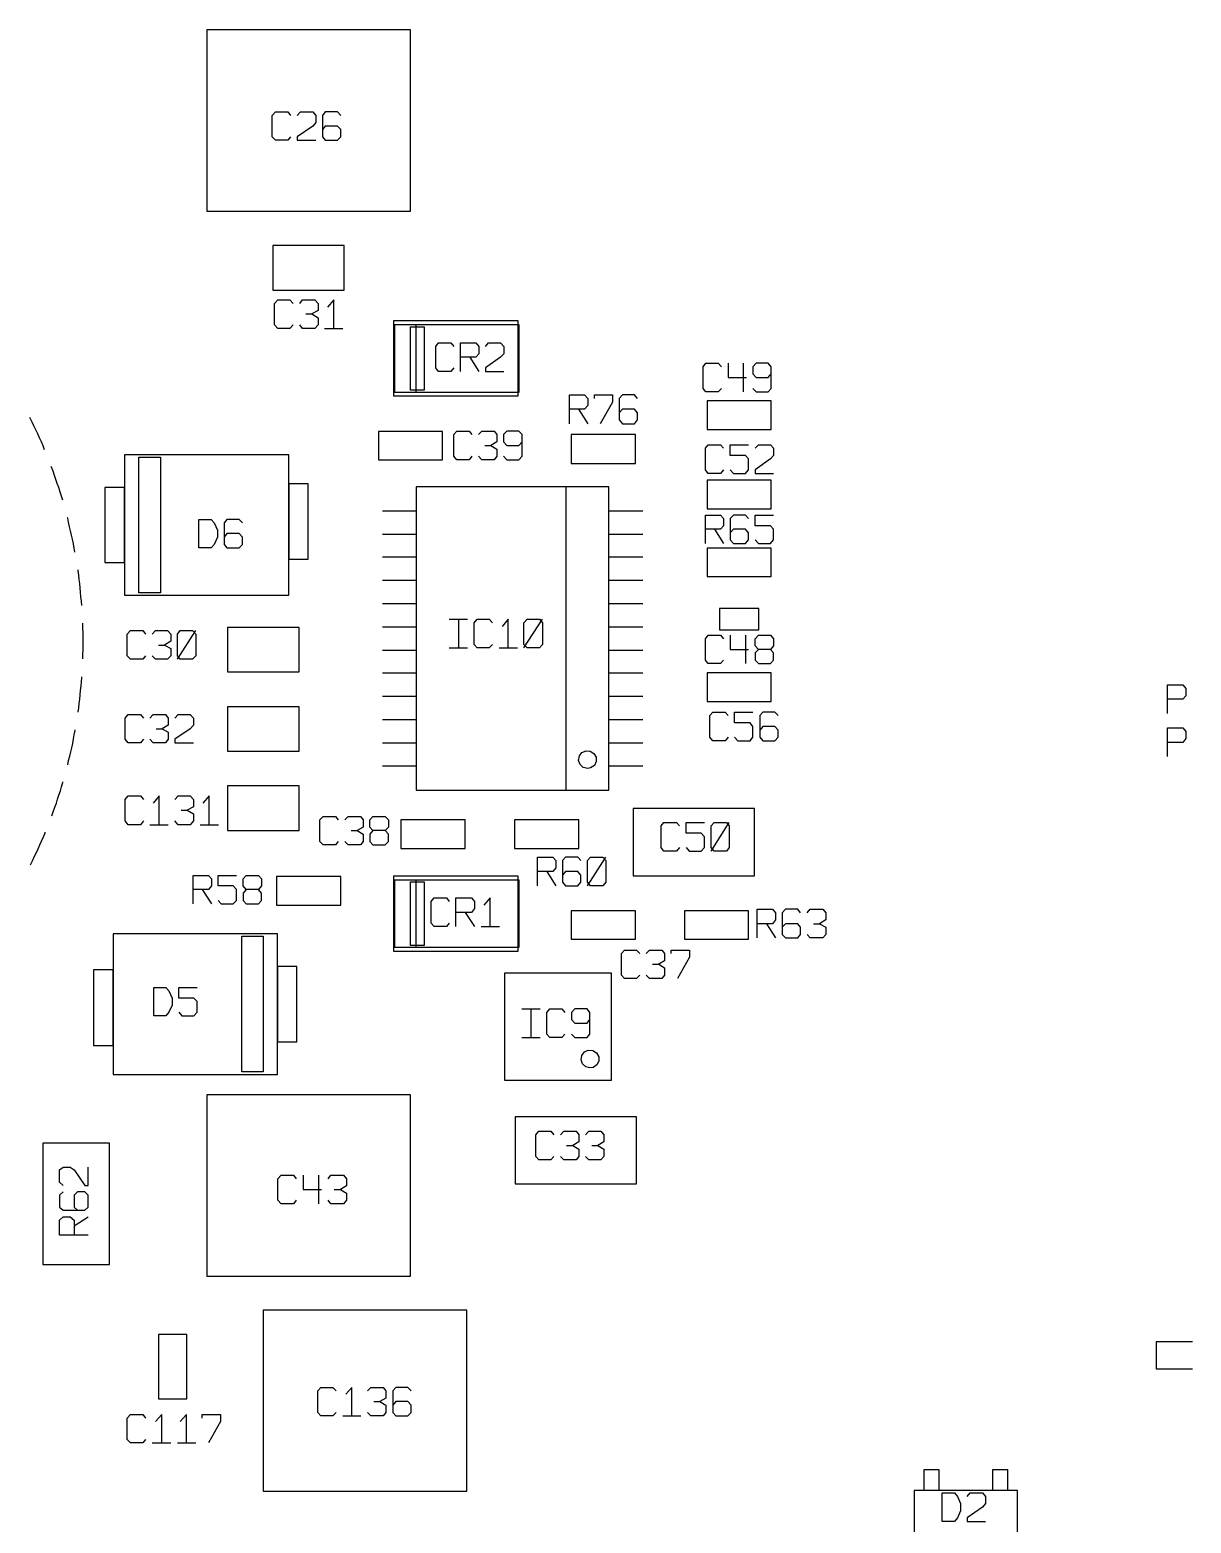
# Model space of a CAD drawing. Extents: x -228 to 961, y -124 to 716.
# Drawn here: x 81.2 to 173.3, y 369.4 to 487.8 of the extents above; entities that cross this region are included whole.
import ezdxf

# ---------------------------------------------------------------- set-up
doc = ezdxf.new("R2010")
doc.units = 0
doc.layers.add('1', color=1, linetype='CONTINUOUS')

msp = doc.modelspace()

# ---------------------------------------------------------------- linework, layer by layer
at = {"layer": '1'}
for p, q in [((111.37, 487.78), (95.22, 487.78)), ((95.22, 487.78), (95.22, 473.4)), ((111.37, 473.4), (111.37, 487.78)), ((100.42, 481), (100.67, 481.28)), ((100.42, 479.3), (100.42, 481)), ((100.67, 481.28), (101.65, 481.28)), ((101.65, 481.28), (101.87, 481)), ((102.4, 481), (102.65, 481.28)), ((102.65, 481.28), (103.62, 481.28)), ((103.62, 481.28), (103.87, 481)), ((103.87, 481), (103.87, 480.43)), ((104.62, 481.28), (104.4, 481)), ((104.4, 481), (104.4, 479.3)), ((105.6, 481.28), (104.62, 481.28)), ((105.85, 481), (105.6, 481.28)), ((103.62, 480.15), (102.4, 479.3)), ((103.87, 480.43), (103.62, 480.15)), ((104.62, 480.15), (104.4, 479.88)), ((105.6, 480.15), (104.62, 480.15)), ((105.85, 479.88), (105.6, 480.15)), ((105.85, 479.3), (105.85, 479.88)), ((100.67, 479.03), (100.42, 479.3)), ((101.65, 479.03), (100.67, 479.03)), ((101.87, 479.3), (101.65, 479.03)), ((102.4, 479.3), (102.4, 479.03)), ((102.4, 479.03), (103.87, 479.03)), ((104.4, 479.3), (104.62, 479.03)), ((104.62, 479.03), (105.6, 479.03)), ((105.6, 479.03), (105.85, 479.3)), ((95.22, 473.4), (111.37, 473.4)), ((106.12, 470.68), (100.47, 470.68)), ((100.47, 470.68), (100.47, 467.13)), ((106.12, 467.13), (106.12, 470.68)), ((100.47, 467.13), (106.12, 467.13)), ((100.6, 466.08), (100.85, 466.38)), ((100.6, 464.4), (100.6, 466.08)), ((100.85, 466.38), (101.82, 466.38)), ((101.82, 466.38), (102.07, 466.08)), ((102.6, 466.08), (102.82, 466.38)), ((102.82, 466.38), (103.8, 466.38)), ((104.05, 465.53), (103.55, 465.25)), ((103.8, 466.38), (104.05, 466.08)), ((104.05, 466.08), (104.05, 465.53)), ((105.3, 466.38), (104.8, 465.8)), ((105.3, 464.1), (105.3, 466.38)), ((100.85, 464.1), (100.6, 464.4)), ((102.07, 464.4), (101.82, 464.1)), ((102.82, 464.1), (102.6, 464.4)), ((103.07, 465.25), (103.55, 465.25)), ((103.55, 465.25), (104.05, 464.95)), ((104.05, 464.4), (103.8, 464.1)), ((104.05, 464.95), (104.05, 464.4)), ((119.92, 464.7), (110.02, 464.7)), ((110.02, 464.7), (110.02, 458.75)), ((120, 464.38), (110.1, 464.38)), ((110.1, 464.38), (110.1, 459.05)), ((111.37, 459.2), (111.37, 464.23)), ((111.37, 464.23), (112.47, 464.23)), ((111.82, 459.03), (111.82, 464.4)), ((112.47, 464.23), (112.47, 459.2)), ((119.92, 458.75), (119.92, 464.7)), ((120, 459.05), (120, 464.38)), ((101.82, 464.1), (100.85, 464.1)), ((103.8, 464.1), (102.82, 464.1)), ((104.57, 464.1), (106.02, 464.1)), ((113.37, 462.68), (113.6, 462.95)), ((113.37, 460.98), (113.37, 462.68)), ((113.6, 462.95), (114.57, 462.95)), ((114.57, 462.95), (114.82, 462.68)), ((115.35, 460.7), (115.35, 462.95)), ((115.35, 462.95), (116.55, 462.95)), ((116.55, 461.83), (115.35, 461.83)), ((116.07, 461.83), (116.8, 460.7)), ((116.55, 462.95), (116.8, 462.68)), ((116.8, 462.1), (116.55, 461.83)), ((116.8, 462.68), (116.8, 462.1)), ((117.32, 462.68), (117.57, 462.95)), ((118.52, 461.83), (117.32, 460.98)), ((117.57, 462.95), (118.52, 462.95)), ((118.52, 462.95), (118.77, 462.68)), ((118.77, 462.1), (118.52, 461.83)), ((118.77, 462.68), (118.77, 462.1)), ((113.6, 460.7), (113.37, 460.98)), ((114.57, 460.7), (113.6, 460.7)), ((114.82, 460.98), (114.57, 460.7)), ((117.32, 460.98), (117.32, 460.7)), ((117.32, 460.7), (118.77, 460.7)), ((134.57, 461.05), (134.8, 461.35)), ((134.57, 459.35), (134.57, 461.05)), ((134.8, 461.35), (135.77, 461.35)), ((135.77, 461.35), (136.02, 461.05)), ((136.55, 461.35), (136.55, 460.2)), ((137.75, 461.35), (137.75, 459.08)), ((138.77, 461.35), (138.52, 461.05)), ((138.52, 461.05), (138.52, 460.5)), ((139.72, 461.35), (138.77, 461.35)), ((139.97, 461.05), (139.72, 461.35)), ((139.97, 459.35), (139.97, 461.05)), ((136.55, 460.2), (138, 460.2)), ((138.52, 460.5), (138.77, 460.2)), ((138.77, 460.2), (139.72, 460.2)), ((139.72, 460.2), (139.97, 460.5)), ((110.02, 458.75), (119.92, 458.75)), ((110.1, 459.05), (120, 459.05)), ((112.47, 459.2), (111.37, 459.2)), ((123.97, 456.55), (123.97, 458.83)), ((123.97, 458.83), (125.17, 458.83)), ((125.17, 458.83), (125.42, 458.55)), ((125.42, 458.55), (125.42, 457.98)), ((125.95, 458.55), (125.95, 458.83)), ((125.95, 458.83), (127.4, 458.83)), ((127.4, 458.83), (127.4, 458.25)), ((128.17, 458.83), (127.92, 458.55)), ((127.92, 458.55), (127.92, 456.85)), ((129.12, 458.83), (128.17, 458.83)), ((129.37, 458.55), (129.12, 458.83)), ((134.8, 459.08), (134.57, 459.35)), ((135.77, 459.08), (134.8, 459.08)), ((139.97, 458.35), (134.9, 458.35)), ((134.9, 458.35), (134.9, 456.1)), ((136.02, 459.35), (135.77, 459.08)), ((138.52, 459.35), (138.77, 459.08)), ((138.77, 459.08), (139.72, 459.08)), ((139.72, 459.08), (139.97, 459.35)), ((139.97, 456.1), (139.97, 458.35)), ((125.17, 457.7), (123.97, 457.7)), ((124.7, 457.7), (125.42, 456.55)), ((125.42, 457.98), (125.17, 457.7)), ((127.4, 458.25), (126.42, 456.55)), ((128.17, 457.7), (127.92, 457.4)), ((129.12, 457.7), (128.17, 457.7)), ((129.37, 457.4), (129.12, 457.7)), ((129.37, 456.85), (129.37, 457.4)), ((81.22, 457), (81.2, 457.05)), ((81.37, 456.68), (81.22, 457)), ((81.52, 456.38), (81.37, 456.68)), ((81.67, 456.05), (81.52, 456.38)), ((81.82, 455.75), (81.67, 456.05)), ((113.92, 455.93), (108.85, 455.93)), ((108.85, 455.93), (108.85, 453.68)), ((113.92, 453.68), (113.92, 455.93)), ((114.8, 455.68), (115.05, 455.95)), ((115.05, 455.95), (116.02, 455.95)), ((116.02, 455.95), (116.25, 455.68)), ((116.77, 455.68), (117.02, 455.95)), ((117.02, 455.95), (118, 455.95)), ((118, 455.95), (118.22, 455.68)), ((119, 455.95), (118.75, 455.68)), ((119.97, 455.95), (119, 455.95)), ((120.22, 455.68), (119.97, 455.95)), ((127.92, 456.85), (128.17, 456.55)), ((128.17, 456.55), (129.12, 456.55)), ((129.12, 456.55), (129.37, 456.85)), ((134.9, 456.1), (139.97, 456.1)), ((81.97, 455.43), (81.82, 455.75)), ((82.12, 455.1), (81.97, 455.43)), ((82.25, 454.8), (82.12, 455.1)), ((82.37, 454.48), (82.25, 454.8)), ((114.8, 453.98), (114.8, 455.68)), ((117.27, 454.83), (117.75, 454.83)), ((118.22, 455.1), (117.75, 454.83)), ((117.75, 454.83), (118.22, 454.53)), ((118.22, 455.68), (118.22, 455.1)), ((118.75, 455.68), (118.75, 455.1)), ((118.75, 455.1), (119, 454.83)), ((119, 454.83), (119.97, 454.83)), ((119.97, 454.83), (120.22, 455.1)), ((120.22, 453.98), (120.22, 455.68)), ((129.2, 455.68), (124.1, 455.68)), ((124.1, 455.68), (124.1, 453.4)), ((129.2, 453.4), (129.2, 455.68)), ((134.75, 454.6), (134.97, 454.88)), ((134.97, 454.88), (135.95, 454.88)), ((135.95, 454.88), (136.2, 454.6)), ((136.72, 454.03), (136.72, 454.88)), ((136.72, 454.88), (138.17, 454.88)), ((138.7, 454.6), (138.95, 454.88)), ((138.95, 454.88), (139.92, 454.88)), ((139.92, 454.88), (140.15, 454.6)), ((101.72, 454.08), (88.7, 454.08)), ((88.7, 454.08), (88.7, 442.95)), ((89.85, 443.13), (89.85, 453.9)), ((89.85, 453.9), (91.55, 453.9)), ((91.55, 453.9), (91.55, 443.13)), ((101.72, 442.95), (101.72, 454.08)), ((108.85, 453.68), (113.92, 453.68)), ((115.05, 453.68), (114.8, 453.98)), ((116.02, 453.68), (115.05, 453.68)), ((116.25, 453.98), (116.02, 453.68)), ((117.02, 453.68), (116.77, 453.98)), ((118, 453.68), (117.02, 453.68)), ((118.22, 453.98), (118, 453.68)), ((118.22, 454.53), (118.22, 453.98)), ((118.75, 453.98), (119, 453.68)), ((119, 453.68), (119.97, 453.68)), ((119.97, 453.68), (120.22, 453.98)), ((134.75, 452.9), (134.75, 454.6)), ((137.92, 454.03), (136.72, 454.03)), ((138.17, 453.75), (137.92, 454.03)), ((138.17, 452.9), (138.17, 453.75)), ((139.92, 453.75), (138.7, 452.9)), ((140.15, 454.03), (139.92, 453.75)), ((140.15, 454.6), (140.15, 454.03)), ((82.92, 453.1), (82.9, 453.15)), ((83.05, 452.78), (82.92, 453.1)), ((83.15, 452.45), (83.05, 452.78)), ((83.27, 452.13), (83.15, 452.45)), ((124.1, 453.4), (129.2, 453.4)), ((134.97, 452.6), (134.75, 452.9)), ((135.95, 452.6), (134.97, 452.6)), ((136.2, 452.9), (135.95, 452.6)), ((136.72, 452.9), (136.97, 452.6)), ((136.97, 452.6), (137.92, 452.6)), ((137.92, 452.6), (138.17, 452.9)), ((138.7, 452.9), (138.7, 452.6)), ((138.7, 452.6), (140.15, 452.6)), ((83.37, 451.8), (83.27, 452.13)), ((83.5, 451.48), (83.37, 451.8)), ((83.6, 451.13), (83.5, 451.48)), ((87.15, 451.5), (87.15, 445.53)), ((88.7, 451.5), (87.15, 451.5)), ((88.7, 445.53), (88.7, 451.5)), ((103.27, 451.78), (101.72, 451.78)), ((101.72, 451.78), (101.72, 445.8)), ((103.27, 445.8), (103.27, 451.78)), ((127.1, 451.55), (111.82, 451.55)), ((111.82, 451.55), (111.82, 427.5)), ((123.72, 427.5), (123.72, 451.55)), ((127.1, 427.5), (127.1, 451.55)), ((139.97, 452.08), (134.9, 452.08)), ((134.9, 452.08), (134.9, 449.8)), ((139.97, 449.8), (139.97, 452.08)), ((83.7, 450.8), (83.6, 451.13)), ((83.8, 450.48), (83.7, 450.8)), ((84.2, 449.05), (84.17, 449.1)), ((84.27, 448.73), (84.2, 449.05)), ((94.6, 446.7), (94.6, 448.95)), ((94.6, 448.95), (95.57, 448.95)), ((95.57, 448.95), (95.82, 448.68)), ((96.82, 448.95), (96.6, 448.68)), ((97.8, 448.95), (96.82, 448.95)), ((98.05, 448.68), (97.8, 448.95)), ((109.15, 449.65), (111.82, 449.65)), ((127.1, 449.65), (129.8, 449.65)), ((134.75, 447.05), (134.75, 449.3)), ((134.75, 449.3), (135.95, 449.3)), ((134.9, 449.8), (139.97, 449.8)), ((135.95, 449.3), (136.2, 449.03)), ((136.2, 449.03), (136.2, 448.45)), ((136.97, 449.3), (136.72, 449.03)), ((136.72, 449.03), (136.72, 447.33)), ((137.92, 449.3), (136.97, 449.3)), ((138.17, 449.03), (137.92, 449.3)), ((138.7, 448.45), (138.7, 449.3)), ((138.7, 449.3), (140.15, 449.3)), ((84.35, 448.38), (84.27, 448.73)), ((84.42, 448.05), (84.35, 448.38)), ((84.5, 447.7), (84.42, 448.05)), ((84.57, 447.38), (84.5, 447.7)), ((95.82, 448.68), (96.07, 448.1)), ((96.07, 448.1), (96.07, 447.55)), ((96.6, 448.68), (96.6, 446.98)), ((96.82, 447.83), (96.6, 447.55)), ((97.8, 447.83), (96.82, 447.83)), ((98.05, 447.55), (97.8, 447.83)), ((109.15, 447.8), (111.82, 447.8)), ((127.1, 447.8), (129.8, 447.8)), ((135.95, 448.18), (134.75, 448.18)), ((135.47, 448.18), (136.2, 447.05)), ((136.2, 448.45), (135.95, 448.18)), ((136.97, 448.18), (136.72, 447.9)), ((137.92, 448.18), (136.97, 448.18)), ((138.17, 447.9), (137.92, 448.18)), ((138.17, 447.33), (138.17, 447.9)), ((139.92, 448.45), (138.7, 448.45)), ((140.15, 448.18), (139.92, 448.45)), ((140.15, 447.33), (140.15, 448.18)), ((84.65, 447.03), (84.57, 447.38)), ((84.72, 446.68), (84.65, 447.03)), ((84.77, 446.35), (84.72, 446.68)), ((95.57, 446.7), (94.6, 446.7)), ((95.82, 446.98), (95.57, 446.7)), ((96.07, 447.55), (95.82, 446.98)), ((96.6, 446.98), (96.82, 446.7)), ((96.82, 446.7), (97.8, 446.7)), ((97.8, 446.7), (98.05, 446.98)), ((98.05, 446.98), (98.05, 447.55)), ((139.97, 446.68), (134.9, 446.68)), ((134.9, 446.68), (134.9, 444.43)), ((136.72, 447.33), (136.97, 447.05)), ((136.97, 447.05), (137.92, 447.05)), ((137.92, 447.05), (138.17, 447.33)), ((138.7, 447.33), (138.95, 447.05)), ((138.95, 447.05), (139.92, 447.05)), ((139.92, 447.05), (140.15, 447.33)), ((139.97, 444.43), (139.97, 446.68)), ((87.15, 445.53), (88.7, 445.53)), ((101.72, 445.8), (103.27, 445.8)), ((109.15, 445.98), (111.82, 445.98)), ((127.1, 445.98), (129.8, 445.98)), ((85.02, 444.9), (85, 444.95)), ((85.07, 444.55), (85.02, 444.9)), ((85.1, 444.2), (85.07, 444.55)), ((85.15, 443.88), (85.1, 444.2)), ((109.15, 444.13), (111.82, 444.13)), ((127.1, 444.13), (129.8, 444.13)), ((134.9, 444.43), (139.97, 444.43)), ((85.2, 443.53), (85.15, 443.88)), ((85.22, 443.18), (85.2, 443.53)), ((85.25, 442.83), (85.22, 443.18)), ((88.7, 442.95), (101.72, 442.95)), ((91.55, 443.13), (89.85, 443.13)), ((85.3, 442.48), (85.25, 442.83)), ((85.32, 442.13), (85.3, 442.48)), ((109.15, 442.3), (111.82, 442.3)), ((127.1, 442.3), (129.8, 442.3)), ((139, 441.9), (135.87, 441.9)), ((135.87, 441.9), (135.87, 440.2)), ((139, 440.2), (139, 441.9)), ((85.4, 440.68), (85.4, 440.73)), ((85.4, 440.33), (85.4, 440.68)), ((114.45, 441.05), (115.9, 441.05)), ((115.17, 441.05), (115.17, 438.78)), ((116.42, 440.75), (116.67, 441.05)), ((116.42, 439.05), (116.42, 440.75)), ((116.67, 441.05), (117.62, 441.05)), ((117.62, 441.05), (117.87, 440.75)), ((119.12, 441.05), (118.65, 440.48)), ((119.12, 438.78), (119.12, 441.05)), ((120.37, 440.75), (120.62, 441.05)), ((120.37, 438.78), (121.85, 441.05)), ((120.37, 439.05), (120.37, 440.75)), ((120.62, 441.05), (121.6, 441.05)), ((121.6, 441.05), (121.85, 440.75)), ((121.85, 440.75), (121.85, 439.05)), ((85.42, 439.98), (85.4, 440.33)), ((85.42, 439.63), (85.42, 439.98)), ((85.42, 439.28), (85.42, 439.63)), ((88.92, 439.85), (89.17, 440.15)), ((88.92, 438.15), (88.92, 439.85)), ((89.17, 440.15), (90.15, 440.15)), ((90.15, 440.15), (90.37, 439.85)), ((90.9, 439.85), (91.15, 440.15)), ((91.15, 440.15), (92.12, 440.15)), ((92.12, 440.15), (92.37, 439.85)), ((92.37, 439.85), (92.37, 439.3)), ((92.9, 439.85), (93.12, 440.15)), ((92.9, 437.88), (94.35, 440.15)), ((92.9, 438.15), (92.9, 439.85)), ((93.12, 440.15), (94.1, 440.15)), ((94.1, 440.15), (94.35, 439.85)), ((94.35, 439.85), (94.35, 438.15)), ((102.55, 440.4), (96.87, 440.4)), ((96.87, 440.4), (96.87, 436.88)), ((102.55, 436.88), (102.55, 440.4)), ((109.15, 440.45), (111.82, 440.45)), ((127.1, 440.45), (129.8, 440.45)), ((134.75, 439.5), (134.97, 439.78)), ((134.75, 437.8), (134.75, 439.5)), ((134.97, 439.78), (135.95, 439.78)), ((135.87, 440.2), (139, 440.2)), ((135.95, 439.78), (136.2, 439.5)), ((136.72, 439.78), (136.72, 438.65)), ((137.92, 439.78), (137.92, 437.53)), ((138.7, 439.5), (138.95, 439.78)), ((138.7, 438.93), (138.7, 439.5)), ((138.95, 439.78), (139.92, 439.78)), ((139.92, 439.78), (140.15, 439.5)), ((140.15, 439.5), (140.15, 438.93)), ((85.4, 438.25), (85.42, 438.6)), ((85.4, 437.9), (85.4, 438.25)), ((85.42, 438.93), (85.42, 439.28)), ((85.42, 438.6), (85.42, 438.93)), ((89.17, 437.88), (88.92, 438.15)), ((90.37, 438.15), (90.15, 437.88)), ((91.15, 437.88), (90.9, 438.15)), ((91.4, 439), (91.87, 439)), ((92.37, 439.3), (91.87, 439)), ((91.87, 439), (92.37, 438.73)), ((92.37, 438.15), (92.12, 437.88)), ((92.37, 438.73), (92.37, 438.15)), ((93.12, 437.88), (92.9, 438.15)), ((94.35, 438.15), (94.1, 437.88)), ((109.15, 438.6), (111.82, 438.6)), ((114.45, 438.78), (115.9, 438.78)), ((116.67, 438.78), (116.42, 439.05)), ((117.62, 438.78), (116.67, 438.78)), ((117.87, 439.05), (117.62, 438.78)), ((118.4, 438.78), (119.85, 438.78)), ((120.62, 438.78), (120.37, 439.05)), ((121.6, 438.78), (120.62, 438.78)), ((121.85, 439.05), (121.6, 438.78)), ((127.1, 438.6), (129.8, 438.6)), ((136.72, 438.65), (138.17, 438.65)), ((138.95, 438.65), (138.7, 438.93)), ((138.95, 438.65), (138.7, 438.38)), ((138.7, 438.38), (138.7, 437.8)), ((139.92, 438.65), (138.95, 438.65)), ((140.15, 438.93), (139.92, 438.65)), ((140.15, 438.38), (139.92, 438.65)), ((140.15, 437.8), (140.15, 438.38)), ((90.15, 437.88), (89.17, 437.88)), ((92.12, 437.88), (91.15, 437.88)), ((94.1, 437.88), (93.12, 437.88)), ((134.97, 437.53), (134.75, 437.8)), ((135.95, 437.53), (134.97, 437.53)), ((136.2, 437.8), (135.95, 437.53)), ((138.7, 437.8), (138.95, 437.53)), ((138.95, 437.53), (139.92, 437.53)), ((139.92, 437.53), (140.15, 437.8)), ((85.27, 435.75), (85.3, 436.08)), ((85.3, 436.08), (85.32, 436.43)), ((85.32, 436.43), (85.32, 436.48)), ((96.87, 436.88), (102.55, 436.88)), ((109.15, 436.78), (111.82, 436.78)), ((127.1, 436.78), (129.8, 436.78)), ((139.97, 436.8), (134.9, 436.8)), ((134.9, 436.8), (134.9, 434.53)), ((139.97, 434.53), (139.97, 436.8)), ((171.4, 433.58), (171.4, 435.83)), ((171.4, 435.83), (172.6, 435.83)), ((172.6, 435.83), (172.85, 435.55)), ((85.12, 434.35), (85.15, 434.7)), ((85.15, 434.7), (85.2, 435.05)), ((85.2, 435.05), (85.22, 435.4)), ((85.22, 435.4), (85.27, 435.75)), ((109.15, 434.93), (111.82, 434.93)), ((127.1, 434.93), (129.8, 434.93)), ((172.6, 434.7), (171.4, 434.7)), ((172.85, 434.98), (172.6, 434.7)), ((172.85, 435.55), (172.85, 434.98)), ((85.02, 433.68), (85.07, 434.03)), ((85.07, 434.03), (85.12, 434.35)), ((88.75, 433.2), (89, 433.5)), ((89, 433.5), (89.97, 433.5)), ((89.97, 433.5), (90.2, 433.2)), ((90.72, 433.2), (90.97, 433.5)), ((90.97, 433.5), (91.95, 433.5)), ((91.95, 433.5), (92.17, 433.2)), ((92.7, 433.2), (92.95, 433.5)), ((92.95, 433.5), (93.92, 433.5)), ((93.92, 433.5), (94.17, 433.2)), ((102.55, 434.1), (96.87, 434.1)), ((96.87, 434.1), (96.87, 430.58)), ((102.55, 430.58), (102.55, 434.1)), ((134.9, 434.53), (139.97, 434.53)), ((135.1, 433.4), (135.35, 433.68)), ((135.1, 431.7), (135.1, 433.4)), ((135.35, 433.68), (136.32, 433.68)), ((136.32, 433.68), (136.55, 433.4)), ((137.07, 432.83), (137.07, 433.68)), ((137.07, 433.68), (138.52, 433.68)), ((139.3, 433.68), (139.07, 433.4)), ((139.07, 433.4), (139.07, 431.7)), ((140.27, 433.68), (139.3, 433.68)), ((140.52, 433.4), (140.27, 433.68)), ((84.72, 431.88), (84.8, 432.23)), ((84.8, 432.23), (84.8, 432.28)), ((88.75, 431.53), (88.75, 433.2)), ((91.22, 432.35), (91.7, 432.35)), ((92.17, 432.65), (91.7, 432.35)), ((91.7, 432.35), (92.17, 432.08)), ((92.17, 433.2), (92.17, 432.65)), ((93.92, 432.35), (92.7, 431.53)), ((94.17, 432.65), (93.92, 432.35)), ((94.17, 433.2), (94.17, 432.65)), ((109.15, 433.1), (111.82, 433.1)), ((127.1, 433.1), (129.8, 433.1)), ((138.3, 432.83), (137.07, 432.83)), ((138.52, 432.55), (138.3, 432.83)), ((138.52, 431.7), (138.52, 432.55)), ((139.3, 432.55), (139.07, 432.25)), ((140.27, 432.55), (139.3, 432.55)), ((140.52, 432.25), (140.27, 432.55)), ((140.52, 431.7), (140.52, 432.25)), ((171.4, 430.15), (171.4, 432.43)), ((171.4, 432.43), (172.6, 432.43)), ((172.6, 432.43), (172.85, 432.13)), ((84.52, 430.85), (84.6, 431.2)), ((84.6, 431.2), (84.65, 431.55)), ((84.65, 431.55), (84.72, 431.88)), ((89, 431.23), (88.75, 431.53)), ((89.97, 431.23), (89, 431.23)), ((90.2, 431.53), (89.97, 431.23)), ((90.97, 431.23), (90.72, 431.53)), ((91.95, 431.23), (90.97, 431.23)), ((92.17, 431.53), (91.95, 431.23)), ((92.17, 432.08), (92.17, 431.53)), ((92.7, 431.53), (92.7, 431.23)), ((92.7, 431.23), (94.17, 431.23)), ((109.15, 431.25), (111.82, 431.25)), ((127.1, 431.25), (129.8, 431.25)), ((135.35, 431.4), (135.1, 431.7)), ((136.32, 431.4), (135.35, 431.4)), ((136.55, 431.7), (136.32, 431.4)), ((137.07, 431.7), (137.32, 431.4)), ((137.32, 431.4), (138.3, 431.4)), ((138.3, 431.4), (138.52, 431.7)), ((139.07, 431.7), (139.3, 431.4)), ((139.3, 431.4), (140.27, 431.4)), ((140.27, 431.4), (140.52, 431.7)), ((172.6, 431.28), (171.4, 431.28)), ((172.85, 431.58), (172.6, 431.28)), ((172.85, 432.13), (172.85, 431.58)), ((84.2, 429.5), (84.27, 429.85)), ((84.27, 429.85), (84.37, 430.18)), ((84.37, 430.18), (84.45, 430.53)), ((84.45, 430.53), (84.52, 430.85)), ((96.87, 430.58), (102.55, 430.58)), ((124.7, 429.85), (124.77, 430.2)), ((124.82, 429.53), (124.7, 429.85)), ((124.77, 430.2), (124.97, 430.48)), ((124.97, 430.48), (125.3, 430.6)), ((125.3, 430.6), (125.62, 430.58)), ((125.62, 430.58), (125.92, 430.4)), ((125.92, 430.4), (126.1, 430.1)), ((126.1, 430.1), (126.1, 429.75)), ((109.15, 429.43), (111.82, 429.43)), ((125.07, 429.28), (124.82, 429.53)), ((125.42, 429.2), (125.07, 429.28)), ((125.65, 429.25), (125.42, 429.2)), ((125.95, 429.45), (125.65, 429.25)), ((126.1, 429.75), (125.95, 429.45)), ((127.1, 429.43), (129.8, 429.43)), ((83.62, 427.43), (83.72, 427.75)), ((83.72, 427.75), (83.82, 428.1)), ((83.82, 428.1), (83.82, 428.15)), ((102.55, 427.83), (96.87, 427.83)), ((96.87, 427.83), (96.87, 424.28)), ((102.55, 424.28), (102.55, 427.83)), ((111.82, 427.5), (127.1, 427.5)), ((83.17, 426.13), (83.3, 426.45)), ((83.3, 426.45), (83.4, 426.78)), ((83.4, 426.78), (83.5, 427.1)), ((83.5, 427.1), (83.62, 427.43)), ((88.75, 426.75), (89, 427.03)), ((88.75, 425.05), (88.75, 426.75)), ((89, 427.03), (89.97, 427.03)), ((89.97, 427.03), (90.2, 426.75)), ((91.45, 427.03), (90.97, 426.45)), ((91.45, 424.75), (91.45, 427.03)), ((92.7, 426.75), (92.95, 427.03)), ((92.95, 427.03), (93.92, 427.03)), ((93.92, 427.03), (94.17, 426.75)), ((94.17, 426.75), (94.17, 426.18)), ((95.42, 427.03), (94.92, 426.45)), ((95.42, 424.75), (95.42, 427.03)), ((82.95, 425.45), (83.05, 425.78)), ((83.05, 425.78), (83.17, 426.13)), ((93.2, 425.9), (93.67, 425.9)), ((94.17, 426.18), (93.67, 425.9)), ((93.67, 425.9), (94.17, 425.6)), ((94.17, 425.6), (94.17, 425.05)), ((104.2, 425.13), (104.45, 425.4)), ((104.2, 423.43), (104.2, 425.13)), ((104.45, 425.4), (105.42, 425.4)), ((105.42, 425.4), (105.65, 425.13)), ((106.17, 425.13), (106.42, 425.4)), ((106.42, 425.4), (107.4, 425.4)), ((107.4, 425.4), (107.62, 425.13)), ((107.62, 425.13), (107.62, 424.55)), ((108.15, 425.13), (108.4, 425.4)), ((108.15, 424.55), (108.15, 425.13)), ((108.4, 425.4), (109.37, 425.4)), ((109.37, 425.4), (109.62, 425.13)), ((109.62, 425.13), (109.62, 424.55)), ((115.72, 425.13), (110.62, 425.13)), ((110.62, 425.13), (110.62, 422.85)), ((115.72, 422.85), (115.72, 425.13)), ((124.72, 425.13), (119.62, 425.13)), ((119.62, 425.13), (119.62, 422.85)), ((124.72, 422.85), (124.72, 425.13)), ((138.65, 426.03), (129.02, 426.03)), ((129.02, 426.03), (129.02, 420.7)), ((138.65, 420.7), (138.65, 426.03)), ((82.27, 423.78), (82.4, 424.1)), ((82.4, 424.1), (82.42, 424.15)), ((89, 424.75), (88.75, 425.05)), ((89.97, 424.75), (89, 424.75)), ((90.2, 425.05), (89.97, 424.75)), ((90.72, 424.75), (92.17, 424.75)), ((92.95, 424.75), (92.7, 425.05)), ((93.92, 424.75), (92.95, 424.75)), ((94.17, 425.05), (93.92, 424.75)), ((94.7, 424.75), (96.15, 424.75)), ((96.87, 424.28), (102.55, 424.28)), ((106.67, 424.28), (107.15, 424.28)), ((107.62, 424.55), (107.15, 424.28)), ((107.15, 424.28), (107.62, 424)), ((107.62, 424), (107.62, 423.43)), ((108.4, 424.28), (108.15, 424.55)), ((108.4, 424.28), (108.15, 424)), ((108.15, 424), (108.15, 423.43)), ((109.37, 424.28), (108.4, 424.28)), ((109.62, 424.55), (109.37, 424.28)), ((109.62, 424), (109.37, 424.28)), ((109.62, 423.43), (109.62, 424)), ((131.25, 424.65), (131.47, 424.93)), ((131.25, 422.95), (131.25, 424.65)), ((131.47, 424.93), (132.45, 424.93)), ((132.45, 424.93), (132.7, 424.65)), ((133.22, 424.08), (133.22, 424.93)), ((133.22, 424.93), (134.67, 424.93)), ((134.42, 424.08), (133.22, 424.08)), ((134.67, 423.8), (134.42, 424.08)), ((135.2, 424.65), (135.45, 424.93)), ((135.2, 422.65), (136.65, 424.93)), ((135.2, 422.95), (135.2, 424.65)), ((135.45, 424.93), (136.42, 424.93)), ((136.42, 424.93), (136.65, 424.65)), ((136.65, 424.65), (136.65, 422.95)), ((81.7, 422.5), (81.85, 422.83)), ((81.85, 422.83), (82, 423.15)), ((82, 423.15), (82.12, 423.45)), ((82.12, 423.45), (82.27, 423.78)), ((104.45, 423.15), (104.2, 423.43)), ((105.42, 423.15), (104.45, 423.15)), ((105.65, 423.43), (105.42, 423.15)), ((106.42, 423.15), (106.17, 423.43)), ((107.4, 423.15), (106.42, 423.15)), ((107.62, 423.43), (107.4, 423.15)), ((108.15, 423.43), (108.4, 423.15)), ((108.4, 423.15), (109.37, 423.15)), ((109.37, 423.15), (109.62, 423.43)), ((110.62, 422.85), (115.72, 422.85)), ((119.62, 422.85), (124.72, 422.85)), ((131.47, 422.65), (131.25, 422.95)), ((132.7, 422.95), (132.45, 422.65)), ((133.22, 422.95), (133.47, 422.65)), ((134.42, 422.65), (134.67, 422.95)), ((134.67, 422.95), (134.67, 423.8)), ((135.45, 422.65), (135.2, 422.95)), ((136.65, 422.95), (136.42, 422.65)), ((81.25, 421.58), (81.4, 421.88)), ((81.4, 421.88), (81.55, 422.2)), ((81.55, 422.2), (81.7, 422.5)), ((121.45, 419.9), (121.45, 422.18)), ((121.45, 422.18), (122.65, 422.18)), ((122.65, 422.18), (122.9, 421.9)), ((122.9, 421.9), (122.9, 421.33)), ((123.67, 422.18), (123.42, 421.9)), ((123.42, 421.9), (123.42, 420.2)), ((124.65, 422.18), (123.67, 422.18)), ((124.87, 421.9), (124.65, 422.18)), ((125.4, 421.9), (125.65, 422.18)), ((125.4, 419.9), (126.87, 422.18)), ((125.4, 420.2), (125.4, 421.9)), ((125.65, 422.18), (126.62, 422.18)), ((126.62, 422.18), (126.87, 421.9)), ((126.87, 421.9), (126.87, 420.2)), ((132.45, 422.65), (131.47, 422.65)), ((133.47, 422.65), (134.42, 422.65)), ((136.42, 422.65), (135.45, 422.65)), ((94.15, 418.48), (94.15, 420.73)), ((94.15, 420.73), (95.35, 420.73)), ((95.35, 420.73), (95.6, 420.45)), ((95.6, 420.45), (95.6, 419.9)), ((96.12, 419.9), (96.12, 420.73)), ((96.12, 420.73), (97.57, 420.73)), ((98.1, 420.45), (98.35, 420.73)), ((98.1, 419.9), (98.1, 420.45)), ((98.35, 420.73), (99.32, 420.73)), ((99.32, 420.73), (99.55, 420.45)), ((99.55, 420.45), (99.55, 419.9)), ((105.85, 420.63), (100.75, 420.63)), ((100.75, 420.63), (100.75, 418.38)), ((105.85, 418.38), (105.85, 420.63)), ((119.92, 420.68), (110.02, 420.68)), ((110.02, 420.68), (110.02, 414.73)), ((111.82, 415), (111.82, 420.4)), ((119.92, 414.73), (119.92, 420.68)), ((122.65, 421.05), (121.45, 421.05)), ((122.17, 421.05), (122.9, 419.9)), ((122.9, 421.33), (122.65, 421.05)), ((123.67, 421.05), (123.42, 420.75)), ((124.65, 421.05), (123.67, 421.05)), ((124.87, 420.75), (124.65, 421.05)), ((124.87, 420.2), (124.87, 420.75)), ((129.02, 420.7), (138.65, 420.7)), ((95.35, 419.6), (94.15, 419.6)), ((94.87, 419.6), (95.6, 418.48)), ((95.6, 419.9), (95.35, 419.6)), ((97.32, 419.9), (96.12, 419.9)), ((97.57, 419.6), (97.32, 419.9)), ((97.57, 418.75), (97.57, 419.6)), ((98.35, 419.6), (98.1, 419.9)), ((98.35, 419.6), (98.1, 419.33)), ((98.1, 419.33), (98.1, 418.75)), ((99.32, 419.6), (98.35, 419.6)), ((99.55, 419.9), (99.32, 419.6)), ((99.55, 419.33), (99.32, 419.6)), ((99.55, 418.75), (99.55, 419.33)), ((120, 420.35), (110.1, 420.35)), ((110.1, 420.35), (110.1, 415.05)), ((111.37, 415.18), (111.37, 420.23)), ((111.37, 420.23), (112.47, 420.23)), ((112.47, 420.23), (112.47, 415.18)), ((120, 415.05), (120, 420.35)), ((123.42, 420.2), (123.67, 419.9)), ((123.67, 419.9), (124.65, 419.9)), ((124.65, 419.9), (124.87, 420.2)), ((125.65, 419.9), (125.4, 420.2)), ((126.62, 419.9), (125.65, 419.9)), ((126.87, 420.2), (126.62, 419.9)), ((96.12, 418.75), (96.37, 418.48)), ((96.37, 418.48), (97.32, 418.48)), ((97.32, 418.48), (97.57, 418.75)), ((98.1, 418.75), (98.35, 418.48)), ((98.35, 418.48), (99.32, 418.48)), ((99.32, 418.48), (99.55, 418.75)), ((100.75, 418.38), (105.85, 418.38)), ((113, 418.65), (113.25, 418.95)), ((113, 416.95), (113, 418.65)), ((113.25, 418.95), (114.22, 418.95)), ((114.22, 418.95), (114.45, 418.65)), ((114.97, 416.68), (114.97, 418.95)), ((114.97, 418.95), (116.2, 418.95)), ((116.2, 418.95), (116.45, 418.65)), ((116.45, 418.1), (116.2, 417.8)), ((116.45, 418.65), (116.45, 418.1)), ((117.7, 418.95), (117.2, 418.38)), ((117.7, 416.68), (117.7, 418.95)), ((138.87, 415.78), (138.87, 418.05)), ((138.87, 418.05), (140.07, 418.05)), ((140.07, 418.05), (140.32, 417.75)), ((141.1, 418.05), (140.85, 417.75)), ((142.07, 418.05), (141.1, 418.05)), ((142.3, 417.75), (142.07, 418.05)), ((142.82, 417.75), (143.07, 418.05)), ((143.07, 418.05), (144.05, 418.05)), ((144.05, 418.05), (144.3, 417.75)), ((113.25, 416.68), (113, 416.95)), ((114.45, 416.95), (114.22, 416.68)), ((116.2, 417.8), (114.97, 417.8)), ((115.7, 417.8), (116.45, 416.68)), ((129.2, 417.93), (124.1, 417.93)), ((124.1, 417.93), (124.1, 415.68)), ((129.2, 415.68), (129.2, 417.93)), ((138.17, 417.93), (133.1, 417.93)), ((133.1, 417.93), (133.1, 415.68)), ((138.17, 415.68), (138.17, 417.93)), ((140.07, 416.9), (138.87, 416.9)), ((139.6, 416.9), (140.32, 415.78)), ((140.32, 417.2), (140.07, 416.9)), ((140.32, 417.75), (140.32, 417.2)), ((140.85, 417.75), (140.85, 416.05)), ((141.1, 416.9), (140.85, 416.63)), ((142.07, 416.9), (141.1, 416.9)), ((142.3, 416.63), (142.07, 416.9)), ((143.32, 416.9), (143.8, 416.9)), ((144.3, 417.2), (143.8, 416.9)), ((143.8, 416.9), (144.3, 416.63)), ((144.3, 417.75), (144.3, 417.2)), ((100.82, 416.1), (87.8, 416.1)), ((87.8, 416.1), (87.8, 404.95)), ((98, 405.15), (98, 415.9)), ((98, 415.9), (99.7, 415.9)), ((99.7, 415.9), (99.7, 405.15)), ((100.82, 404.95), (100.82, 416.1)), ((114.22, 416.68), (113.25, 416.68)), ((116.97, 416.68), (118.42, 416.68)), ((124.1, 415.68), (129.2, 415.68)), ((133.1, 415.68), (138.17, 415.68)), ((140.85, 416.05), (141.1, 415.78)), ((141.1, 415.78), (142.07, 415.78)), ((142.07, 415.78), (142.3, 416.05)), ((142.3, 416.05), (142.3, 416.63)), ((143.07, 415.78), (142.82, 416.05)), ((144.05, 415.78), (143.07, 415.78)), ((144.3, 416.05), (144.05, 415.78)), ((144.3, 416.63), (144.3, 416.05)), ((110.02, 414.73), (119.92, 414.73)), ((110.1, 415.05), (120, 415.05)), ((112.47, 415.18), (111.37, 415.18)), ((128.1, 414.53), (128.35, 414.8)), ((128.1, 412.83), (128.1, 414.53)), ((128.35, 414.8), (129.3, 414.8)), ((129.3, 414.8), (129.55, 414.53)), ((130.07, 414.53), (130.32, 414.8)), ((130.32, 414.8), (131.3, 414.8)), ((131.3, 414.8), (131.52, 414.53)), ((131.52, 414.53), (131.52, 413.95)), ((132.05, 414.53), (132.05, 414.8)), ((132.05, 414.8), (133.5, 414.8)), ((133.5, 414.8), (133.5, 414.25)), ((102.37, 413.5), (100.82, 413.5)), ((100.82, 413.5), (100.82, 407.53)), ((102.37, 407.53), (102.37, 413.5)), ((130.55, 413.68), (131.05, 413.68)), ((131.52, 413.95), (131.05, 413.68)), ((131.05, 413.68), (131.52, 413.4)), ((131.52, 413.4), (131.52, 412.83)), ((133.5, 414.25), (132.55, 412.55)), ((86.25, 413.23), (86.25, 407.25)), ((87.8, 413.23), (86.25, 413.23)), ((87.8, 407.25), (87.8, 413.23)), ((127.3, 412.98), (118.82, 412.98)), ((118.82, 412.98), (118.82, 404.48)), ((127.3, 404.48), (127.3, 412.98)), ((128.35, 412.55), (128.1, 412.83)), ((129.3, 412.55), (128.35, 412.55)), ((129.55, 412.83), (129.3, 412.55)), ((130.32, 412.55), (130.07, 412.83)), ((131.3, 412.55), (130.32, 412.55)), ((131.52, 412.83), (131.3, 412.55)), ((91.02, 409.6), (91.02, 411.85)), ((91.02, 411.85), (91.97, 411.85)), ((91.97, 411.85), (92.22, 411.58)), ((92.22, 411.58), (92.47, 411)), ((92.47, 411), (92.47, 410.45)), ((93, 411), (93, 411.85)), ((93, 411.85), (94.45, 411.85)), ((94.2, 411), (93, 411)), ((94.45, 410.73), (94.2, 411)), ((92.22, 409.88), (91.97, 409.6)), ((92.47, 410.45), (92.22, 409.88)), ((93, 409.88), (93.25, 409.6)), ((94.2, 409.6), (94.45, 409.88)), ((94.45, 409.88), (94.45, 410.73)), ((120.2, 410.15), (121.65, 410.15)), ((120.92, 410.15), (120.92, 407.88)), ((122.17, 409.85), (122.42, 410.15)), ((122.17, 408.15), (122.17, 409.85)), ((122.42, 410.15), (123.37, 410.15)), ((123.37, 410.15), (123.62, 409.85)), ((124.4, 410.15), (124.15, 409.85)), ((124.15, 409.85), (124.15, 409.3)), ((125.37, 410.15), (124.4, 410.15)), ((125.6, 409.85), (125.37, 410.15)), ((125.6, 408.15), (125.6, 409.85)), ((91.97, 409.6), (91.02, 409.6)), ((93.25, 409.6), (94.2, 409.6)), ((124.15, 409.3), (124.4, 409)), ((124.4, 409), (125.37, 409)), ((125.37, 409), (125.6, 409.3)), ((100.82, 407.53), (102.37, 407.53)), ((120.2, 407.88), (121.65, 407.88)), ((122.42, 407.88), (122.17, 408.15)), ((123.37, 407.88), (122.42, 407.88)), ((123.62, 408.15), (123.37, 407.88)), ((124.15, 408.15), (124.4, 407.88)), ((124.4, 407.88), (125.37, 407.88)), ((125.37, 407.88), (125.6, 408.15)), ((86.25, 407.25), (87.8, 407.25)), ((124.9, 406.1), (124.95, 406.45)), ((124.95, 406.45), (125.17, 406.73)), ((125.17, 406.73), (125.47, 406.88)), ((125.47, 406.88), (125.82, 406.85)), ((125.82, 406.85), (126.12, 406.65)), ((126.12, 406.65), (126.3, 406.35)), ((126.3, 406.35), (126.3, 406)), ((99.7, 405.15), (98, 405.15)), ((125.02, 405.78), (124.9, 406.1)), ((125.27, 405.55), (125.02, 405.78)), ((125.6, 405.48), (125.27, 405.55)), ((125.85, 405.5), (125.6, 405.48)), ((126.15, 405.7), (125.85, 405.5)), ((126.3, 406), (126.15, 405.7)), ((87.8, 404.95), (100.82, 404.95)), ((118.82, 404.48), (127.3, 404.48)), ((95.22, 403.33), (95.22, 388.95)), ((111.37, 403.33), (95.22, 403.33)), ((111.37, 388.95), (111.37, 403.33)), ((129.3, 401.58), (119.67, 401.58)), ((119.67, 401.58), (119.67, 396.28)), ((129.3, 396.28), (129.3, 401.58)), ((121.3, 400.15), (121.55, 400.45)), ((121.55, 400.45), (122.5, 400.45)), ((122.5, 400.45), (122.75, 400.15)), ((123.27, 400.15), (123.52, 400.45)), ((123.52, 400.45), (124.5, 400.45)), ((124.5, 400.45), (124.72, 400.15)), ((125.25, 400.15), (125.5, 400.45)), ((125.5, 400.45), (126.47, 400.45)), ((126.47, 400.45), (126.7, 400.15)), ((82.22, 399.5), (82.22, 389.88)), ((87.52, 399.5), (82.22, 399.5)), ((87.52, 389.88), (87.52, 399.5)), ((121.3, 398.45), (121.3, 400.15)), ((123.75, 399.3), (124.25, 399.3)), ((124.72, 399.6), (124.25, 399.3)), ((124.25, 399.3), (124.72, 399.03)), ((124.72, 400.15), (124.72, 399.6)), ((125.75, 399.3), (126.22, 399.3)), ((126.7, 399.6), (126.22, 399.3)), ((126.22, 399.3), (126.7, 399.03)), ((126.7, 400.15), (126.7, 399.6)), ((121.55, 398.18), (121.3, 398.45)), ((122.5, 398.18), (121.55, 398.18)), ((122.75, 398.45), (122.5, 398.18)), ((123.52, 398.18), (123.27, 398.45)), ((124.5, 398.18), (123.52, 398.18)), ((124.72, 398.45), (124.5, 398.18)), ((124.72, 399.03), (124.72, 398.45)), ((125.5, 398.18), (125.25, 398.45)), ((126.47, 398.18), (125.5, 398.18)), ((126.7, 398.45), (126.47, 398.18)), ((126.7, 399.03), (126.7, 398.45)), ((83.55, 397.38), (83.85, 397.6)), ((83.55, 396.4), (83.55, 397.38)), ((83.85, 397.6), (84.4, 397.6)), ((84.4, 397.6), (84.7, 397.38)), ((84.7, 397.38), (85.55, 396.15)), ((85.82, 396.15), (85.82, 397.6)), ((100.87, 396.68), (101.12, 396.95)), ((101.12, 396.95), (102.1, 396.95)), ((102.1, 396.95), (102.32, 396.68)), ((102.87, 396.95), (102.87, 395.83)), ((104.07, 396.95), (104.07, 394.68)), ((104.85, 396.68), (105.07, 396.95)), ((105.07, 396.95), (106.05, 396.95)), ((106.05, 396.95), (106.3, 396.68)), ((83.85, 396.15), (83.55, 396.4)), ((83.85, 395.63), (83.55, 395.38)), ((84.97, 395.63), (84.7, 395.38)), ((85.55, 395.63), (84.97, 395.63)), ((85.55, 396.15), (85.82, 396.15)), ((85.82, 395.38), (85.55, 395.63)), ((100.87, 394.98), (100.87, 396.68)), ((102.87, 395.83), (104.32, 395.83)), ((105.32, 395.83), (105.82, 395.83)), ((106.3, 396.1), (105.82, 395.83)), ((105.82, 395.83), (106.3, 395.53)), ((106.3, 396.68), (106.3, 396.1)), ((106.3, 395.53), (106.3, 394.98)), ((119.67, 396.28), (129.3, 396.28)), ((83.55, 395.38), (83.55, 394.43)), ((83.55, 394.43), (83.85, 394.18)), ((84.7, 395.38), (84.7, 394.43)), ((84.7, 394.43), (84.97, 394.18)), ((85.55, 394.18), (85.82, 394.43)), ((85.82, 394.43), (85.82, 395.38)), ((101.12, 394.68), (100.87, 394.98)), ((102.1, 394.68), (101.12, 394.68)), ((102.32, 394.98), (102.1, 394.68)), ((105.07, 394.68), (104.85, 394.98)), ((106.05, 394.68), (105.07, 394.68)), ((106.3, 394.98), (106.05, 394.68)), ((83.55, 393.4), (83.85, 393.65)), ((83.55, 392.2), (83.55, 393.4)), ((83.85, 394.18), (85.55, 394.18)), ((83.85, 393.65), (84.4, 393.65)), ((84.4, 393.65), (84.7, 393.4)), ((84.7, 392.93), (85.82, 393.65)), ((84.7, 393.4), (84.7, 392.2)), ((85.82, 392.2), (83.55, 392.2)), ((82.22, 389.88), (87.52, 389.88)), ((95.22, 388.95), (111.37, 388.95)), ((99.7, 386.25), (99.7, 371.9)), ((115.85, 386.25), (99.7, 386.25)), ((115.85, 371.9), (115.85, 386.25)), ((91.4, 384.33), (91.4, 379.23)), ((93.65, 384.33), (91.4, 384.33)), ((93.65, 379.23), (93.65, 384.33)), ((173.37, 383.75), (170.5, 383.75)), ((170.5, 383.75), (170.5, 381.6)), ((170.5, 381.6), (173.37, 381.6)), ((104.02, 379.85), (104.27, 380.13)), ((104.27, 380.13), (105.22, 380.13)), ((105.22, 380.13), (105.47, 379.85)), ((106.72, 380.13), (106.25, 379.58)), ((106.72, 377.88), (106.72, 380.13)), ((107.97, 379.85), (108.22, 380.13)), ((108.22, 380.13), (109.2, 380.13)), ((109.2, 380.13), (109.42, 379.85)), ((110.2, 380.13), (109.97, 379.85)), ((111.17, 380.13), (110.2, 380.13)), ((111.42, 379.85), (111.17, 380.13)), ((91.4, 379.23), (93.65, 379.23)), ((104.02, 378.15), (104.02, 379.85)), ((108.47, 379), (108.95, 379)), ((109.42, 379.28), (108.95, 379)), ((108.95, 379), (109.42, 378.73)), ((109.42, 379.85), (109.42, 379.28)), ((109.97, 379.85), (109.97, 378.15)), ((110.2, 379), (109.97, 378.73)), ((111.17, 379), (110.2, 379)), ((111.42, 378.73), (111.17, 379)), ((88.92, 377.7), (89.17, 377.98)), ((89.17, 377.98), (90.15, 377.98)), ((90.15, 377.98), (90.37, 377.7)), ((91.65, 377.98), (91.15, 377.43)), ((91.65, 375.73), (91.65, 377.98)), ((93.62, 377.98), (93.12, 377.43)), ((93.62, 375.73), (93.62, 377.98)), ((94.87, 377.7), (94.87, 377.98)), ((94.87, 377.98), (96.32, 377.98)), ((96.32, 377.98), (96.32, 377.43)), ((104.27, 377.88), (104.02, 378.15)), ((105.22, 377.88), (104.27, 377.88)), ((105.47, 378.15), (105.22, 377.88)), ((106, 377.88), (107.45, 377.88)), ((108.22, 377.88), (107.97, 378.15)), ((109.2, 377.88), (108.22, 377.88)), ((109.42, 378.15), (109.2, 377.88)), ((109.42, 378.73), (109.42, 378.15)), ((109.97, 378.15), (110.2, 377.88)), ((110.2, 377.88), (111.17, 377.88)), ((111.17, 377.88), (111.42, 378.15)), ((111.42, 378.15), (111.42, 378.73)), ((88.92, 376), (88.92, 377.7)), ((96.32, 377.43), (95.35, 375.73)), ((89.17, 375.73), (88.92, 376)), ((90.15, 375.73), (89.17, 375.73)), ((90.37, 376), (90.15, 375.73)), ((90.9, 375.73), (92.37, 375.73)), ((92.9, 375.73), (94.35, 375.73)), ((152.1, 371.95), (152.1, 373.63)), ((152.1, 373.63), (153.25, 373.63)), ((153.25, 373.63), (153.25, 371.95)), ((157.55, 371.95), (157.55, 373.63)), ((157.55, 373.63), (158.7, 373.63)), ((158.7, 373.63), (158.7, 371.95)), ((99.7, 371.9), (115.85, 371.9)), ((159.5, 371.95), (151.3, 371.95)), ((151.3, 371.95), (151.3, 368.23)), ((159.5, 368.23), (159.5, 371.95)), ((153.52, 369.5), (153.52, 371.78)), ((153.52, 371.78), (154.5, 371.78)), ((154.5, 371.78), (154.75, 371.48)), ((154.75, 371.48), (154.97, 370.93)), ((154.97, 370.93), (154.97, 370.35)), ((155.5, 371.48), (155.75, 371.78)), ((155.75, 371.78), (156.72, 371.78)), ((156.72, 371.78), (156.97, 371.48)), ((156.97, 370.93), (156.72, 370.63)), ((156.97, 371.48), (156.97, 370.93)), ((154.5, 369.5), (153.52, 369.5)), ((154.75, 369.78), (154.5, 369.5)), ((154.97, 370.35), (154.75, 369.78)), ((156.72, 370.63), (155.5, 369.78)), ((155.5, 369.78), (155.5, 369.5)), ((155.5, 369.5), (156.97, 369.5))]:
    msp.add_line(p, q, dxfattribs=at)

doc.saveas('drawing.dxf')
